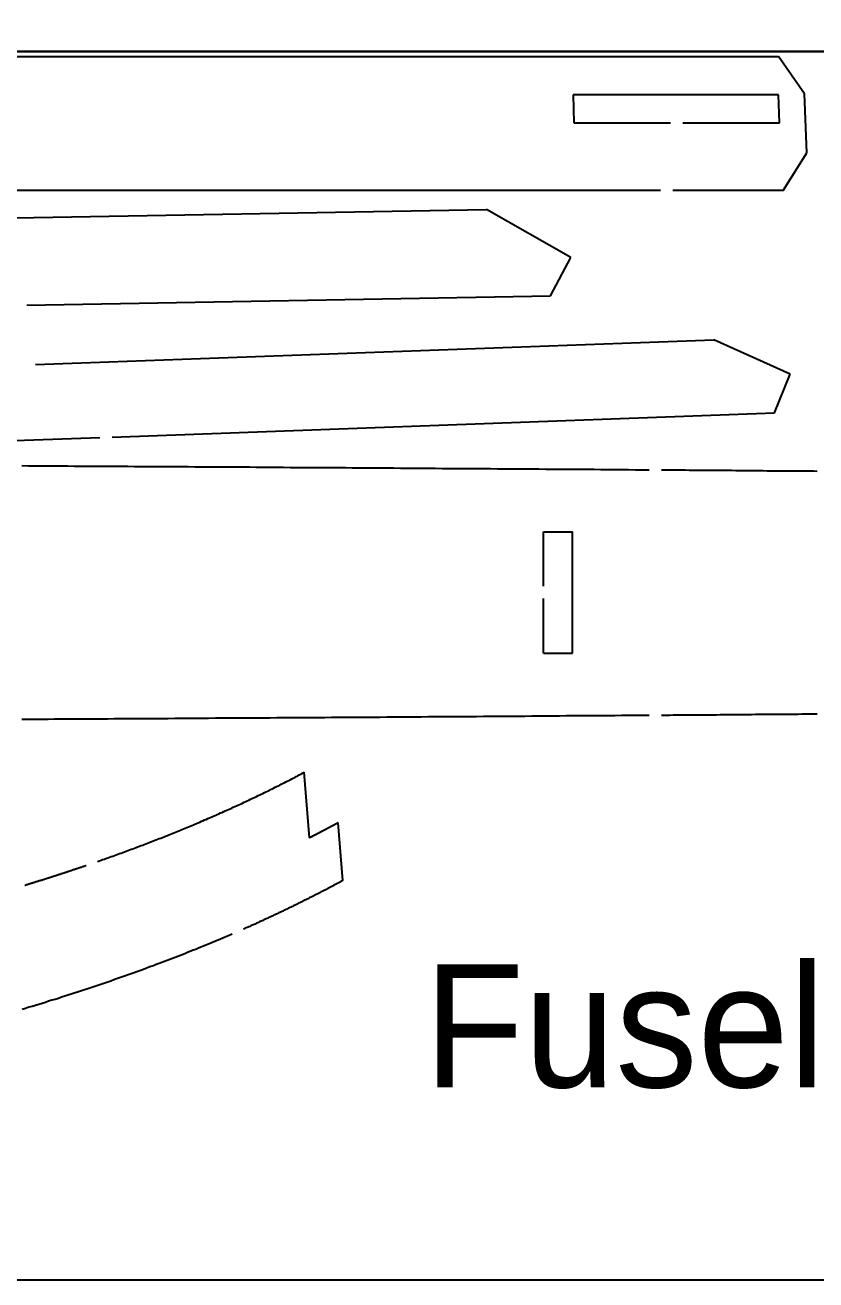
# Model space of a CAD drawing. Extents: x -513 to 387, y 75 to 375.
# Drawn here: x -147.3 to -82.9, y 75.3 to 177.4 of the extents above; entities that cross this region are included whole.
import ezdxf

# ---------------------------------------------------------------- set-up
doc = ezdxf.new("R2010")
doc.units = 0
doc.layers.get('0').update_dxf_attribs({"linetype": 'CONTINUOUS'})
doc.layers.add('CADRE', color=1, linetype='CONTINUOUS')

msp = doc.modelspace()

# ---------------------------------------------------------------- linework, layer by layer
for p, q in [((-160.87, 174.83), (-85.98, 174.83)), ((-83.85, 171.79), (-85.98, 174.83)), ((-102.69, 171.71), (-102.63, 169.44)), ((-85.96, 171.71), (-102.69, 171.71)), ((-85.88, 169.44), (-85.96, 171.71)), ((-83.67, 166.99), (-83.85, 171.79)), ((-102.63, 169.44), (-94.76, 169.44)), ((-93.76, 169.44), (-85.88, 169.44)), ((-85.59, 163.94), (-83.67, 166.99)), ((-95.59, 163.94), (-171.26, 163.94)), ((-85.59, 163.94), (-94.59, 163.94)), ((-151.14, 161.66), (-109.75, 162.4)), ((-102.9, 158.48), (-109.75, 162.4)), ((-104.53, 155.37), (-102.9, 158.48)), ((-147.2, 154.61), (-104.53, 155.37)), ((-146.48, 149.76), (-91.24, 151.79)), ((-85.02, 148.99), (-91.24, 151.79)), ((-86.3, 145.85), (-85.02, 148.99)), ((-140.24, 143.87), (-86.3, 145.85)), ((-150.24, 143.5), (-141.24, 143.83)), ((-105.11, 136.16), (-102.74, 136.16)), ((-105.11, 131.72), (-105.11, 136.16)), ((-102.74, 126.28), (-102.74, 136.16)), ((-105.11, 126.28), (-105.11, 130.72)), ((-105.11, 126.28), (-102.74, 126.28)), ((-124.18, 111.24), (-124.62, 116.58)), ((-121.46, 107.77), (-121.85, 112.47))]:
    msp.add_line(p, q)
for points in [[(-147.59, 141.54, 0), (-147.06, 141.53, 0), (-146.53, 141.53, 0), (-146, 141.53, 0), (-145.46, 141.53, 0), (-144.93, 141.52, 0), (-144.39, 141.52, 0), (-143.85, 141.52, 0), (-143.31, 141.51, 0), (-142.77, 141.51, 0), (-142.24, 141.51, 0), (-141.69, 141.5, 0), (-141.15, 141.5, 0), (-140.61, 141.5, 0), (-140.07, 141.49, 0), (-139.52, 141.49, 0), (-138.98, 141.49, 0), (-138.44, 141.48, 0), (-137.89, 141.48, 0), (-137.34, 141.48, 0), (-136.79, 141.47, 0), (-136.25, 141.47, 0), (-135.7, 141.47, 0), (-135.15, 141.46, 0), (-134.6, 141.46, 0), (-134.05, 141.46, 0), (-133.5, 141.45, 0), (-132.95, 141.45, 0), (-132.39, 141.44, 0), (-131.84, 141.44, 0), (-131.29, 141.44, 0), (-130.73, 141.44, 0), (-130.18, 141.43, 0), (-129.62, 141.43, 0), (-129.07, 141.43, 0), (-128.51, 141.42, 0), (-127.96, 141.42, 0), (-127.4, 141.41, 0), (-126.84, 141.41, 0), (-126.29, 141.41, 0), (-125.73, 141.4, 0), (-125.17, 141.4, 0), (-124.61, 141.4, 0), (-124.05, 141.39, 0), (-123.49, 141.39, 0), (-122.93, 141.38, 0), (-122.37, 141.38, 0), (-121.81, 141.38, 0), (-121.25, 141.38, 0), (-120.69, 141.37, 0), (-120.13, 141.37, 0), (-119.57, 141.36, 0), (-119.01, 141.36, 0), (-118.44, 141.36, 0), (-117.88, 141.35, 0), (-117.32, 141.35, 0), (-116.76, 141.34, 0), (-116.19, 141.34, 0), (-115.63, 141.34, 0), (-115.07, 141.33, 0), (-114.5, 141.33, 0), (-113.94, 141.33, 0), (-113.38, 141.32, 0), (-112.82, 141.32, 0), (-112.25, 141.31, 0), (-111.69, 141.31, 0), (-111.12, 141.31, 0), (-110.56, 141.3, 0), (-110, 141.3, 0), (-109.43, 141.3, 0), (-108.87, 141.29, 0), (-108.31, 141.29, 0), (-107.74, 141.28, 0), (-107.18, 141.28, 0), (-106.62, 141.28, 0), (-106.05, 141.27, 0), (-105.49, 141.27, 0), (-104.93, 141.26, 0), (-104.36, 141.26, 0), (-103.8, 141.26, 0), (-103.24, 141.25, 0), (-102.68, 141.25, 0), (-102.11, 141.25, 0), (-101.55, 141.24, 0), (-100.99, 141.24, 0), (-100.43, 141.23, 0), (-99.87, 141.23, 0), (-99.31, 141.23, 0), (-98.75, 141.22, 0), (-98.18, 141.22, 0), (-97.62, 141.21, 0), (-97.06, 141.21, 0), (-96.5, 141.21, 0)], [(-95.5, 141.2, 0), (-95.18, 141.2, 0), (-94.86, 141.19, 0), (-94.54, 141.19, 0), (-94.22, 141.19, 0), (-93.9, 141.19, 0), (-93.58, 141.19, 0), (-93.26, 141.18, 0), (-92.94, 141.18, 0), (-92.63, 141.18, 0), (-92.31, 141.18, 0), (-91.99, 141.17, 0), (-91.67, 141.17, 0), (-91.35, 141.17, 0), (-91.03, 141.17, 0), (-90.71, 141.16, 0), (-90.39, 141.16, 0), (-90.08, 141.16, 0), (-89.76, 141.16, 0), (-89.44, 141.15, 0), (-89.12, 141.15, 0), (-88.8, 141.15, 0), (-88.49, 141.15, 0), (-88.17, 141.15, 0), (-87.85, 141.14, 0), (-87.54, 141.14, 0), (-87.22, 141.14, 0), (-86.9, 141.13, 0), (-86.59, 141.13, 0), (-86.27, 141.13, 0), (-85.95, 141.13, 0), (-85.64, 141.13, 0), (-85.32, 141.12, 0), (-85.01, 141.12, 0), (-84.69, 141.12, 0), (-84.38, 141.12, 0), (-84.06, 141.11, 0), (-83.75, 141.11, 0), (-83.43, 141.11, 0), (-83.12, 141.11, 0), (-82.81, 141.1, 0)], [(-147.59, 120.9, 0), (-147.06, 120.9, 0), (-146.53, 120.91, 0), (-146, 120.91, 0), (-145.46, 120.91, 0), (-144.93, 120.92, 0), (-144.39, 120.92, 0), (-143.85, 120.92, 0), (-143.31, 120.93, 0), (-142.77, 120.93, 0), (-142.24, 120.93, 0), (-141.69, 120.94, 0), (-141.15, 120.94, 0), (-140.61, 120.94, 0), (-140.07, 120.95, 0), (-139.52, 120.95, 0), (-138.98, 120.95, 0), (-138.44, 120.95, 0), (-137.89, 120.96, 0), (-137.34, 120.96, 0), (-136.79, 120.97, 0), (-136.25, 120.97, 0), (-135.7, 120.97, 0), (-135.15, 120.98, 0), (-134.6, 120.98, 0), (-134.05, 120.98, 0), (-133.5, 120.99, 0), (-132.95, 120.99, 0), (-132.39, 120.99, 0), (-131.84, 121, 0), (-131.29, 121, 0), (-130.73, 121, 0), (-130.18, 121.01, 0), (-129.62, 121.01, 0), (-129.07, 121.01, 0), (-128.51, 121.02, 0), (-127.96, 121.02, 0), (-127.4, 121.02, 0), (-126.84, 121.03, 0), (-126.29, 121.03, 0), (-125.73, 121.03, 0), (-125.17, 121.04, 0), (-124.61, 121.04, 0), (-124.05, 121.05, 0), (-123.49, 121.05, 0), (-122.93, 121.05, 0), (-122.37, 121.06, 0), (-121.81, 121.06, 0), (-121.25, 121.06, 0), (-120.69, 121.07, 0), (-120.13, 121.07, 0), (-119.57, 121.08, 0), (-119.01, 121.08, 0), (-118.44, 121.08, 0), (-117.88, 121.09, 0), (-117.32, 121.09, 0), (-116.76, 121.09, 0), (-116.19, 121.1, 0), (-115.63, 121.1, 0), (-115.07, 121.1, 0), (-114.5, 121.11, 0), (-113.94, 121.11, 0), (-113.38, 121.11, 0), (-112.82, 121.12, 0), (-112.25, 121.12, 0), (-111.69, 121.13, 0), (-111.12, 121.13, 0), (-110.56, 121.13, 0), (-110, 121.14, 0), (-109.43, 121.14, 0), (-108.87, 121.15, 0), (-108.31, 121.15, 0), (-107.74, 121.15, 0), (-107.18, 121.16, 0), (-106.62, 121.16, 0), (-106.05, 121.17, 0), (-105.49, 121.17, 0), (-104.93, 121.17, 0), (-104.36, 121.18, 0), (-103.8, 121.18, 0), (-103.24, 121.19, 0), (-102.68, 121.19, 0), (-102.11, 121.19, 0), (-101.55, 121.2, 0), (-100.99, 121.2, 0), (-100.43, 121.2, 0), (-99.87, 121.21, 0), (-99.31, 121.21, 0), (-98.75, 121.22, 0), (-98.18, 121.22, 0), (-97.62, 121.22, 0), (-97.06, 121.23, 0), (-96.5, 121.23, 0)], [(-95.5, 121.24, 0), (-95.18, 121.24, 0), (-94.86, 121.24, 0), (-94.54, 121.25, 0), (-94.22, 121.25, 0), (-93.9, 121.25, 0), (-93.58, 121.25, 0), (-93.26, 121.26, 0), (-92.94, 121.26, 0), (-92.63, 121.26, 0), (-92.31, 121.26, 0), (-91.99, 121.27, 0), (-91.67, 121.27, 0), (-91.35, 121.27, 0), (-91.03, 121.27, 0), (-90.71, 121.28, 0), (-90.39, 121.28, 0), (-90.08, 121.28, 0), (-89.76, 121.28, 0), (-89.44, 121.28, 0), (-89.12, 121.29, 0), (-88.8, 121.29, 0), (-88.49, 121.29, 0), (-88.17, 121.29, 0), (-87.85, 121.3, 0), (-87.54, 121.3, 0), (-87.22, 121.3, 0), (-86.9, 121.3, 0), (-86.59, 121.31, 0), (-86.27, 121.31, 0), (-85.95, 121.31, 0), (-85.64, 121.31, 0), (-85.32, 121.31, 0), (-85.01, 121.32, 0), (-84.69, 121.32, 0), (-84.38, 121.32, 0), (-84.06, 121.33, 0), (-83.75, 121.33, 0), (-83.43, 121.33, 0), (-83.12, 121.33, 0), (-82.81, 121.33, 0)], [(-124.89, 116.43, 0), (-124.89, 116.43, 0), (-124.88, 116.43, 0), (-124.88, 116.44, 0), (-124.88, 116.44, 0), (-124.88, 116.44, 0), (-124.88, 116.44, 0), (-124.87, 116.44, 0), (-124.87, 116.44, 0), (-124.87, 116.44, 0), (-124.87, 116.44, 0), (-124.86, 116.44, 0), (-124.86, 116.44, 0), (-124.86, 116.45, 0), (-124.86, 116.45, 0), (-124.86, 116.45, 0), (-124.85, 116.45, 0), (-124.85, 116.45, 0), (-124.85, 116.45, 0), (-124.85, 116.45, 0), (-124.85, 116.45, 0), (-124.84, 116.45, 0), (-124.84, 116.46, 0), (-124.84, 116.46, 0), (-124.84, 116.46, 0), (-124.83, 116.46, 0), (-124.83, 116.46, 0), (-124.83, 116.46, 0), (-124.83, 116.46, 0), (-124.83, 116.46, 0), (-124.82, 116.47, 0), (-124.82, 116.47, 0), (-124.82, 116.47, 0), (-124.82, 116.47, 0), (-124.82, 116.47, 0), (-124.81, 116.47, 0), (-124.81, 116.47, 0), (-124.81, 116.47, 0), (-124.81, 116.47, 0), (-124.81, 116.47, 0), (-124.8, 116.48, 0), (-124.8, 116.48, 0), (-124.8, 116.48, 0), (-124.8, 116.48, 0), (-124.8, 116.48, 0), (-124.79, 116.48, 0), (-124.79, 116.48, 0), (-124.79, 116.48, 0), (-124.79, 116.49, 0), (-124.78, 116.49, 0), (-124.78, 116.49, 0), (-124.78, 116.49, 0), (-124.78, 116.49, 0), (-124.78, 116.49, 0), (-124.77, 116.49, 0), (-124.77, 116.49, 0), (-124.77, 116.5, 0), (-124.77, 116.5, 0), (-124.77, 116.5, 0), (-124.76, 116.5, 0), (-124.76, 116.5, 0), (-124.76, 116.5, 0), (-124.76, 116.5, 0), (-124.75, 116.5, 0), (-124.75, 116.5, 0), (-124.75, 116.5, 0), (-124.75, 116.51, 0), (-124.75, 116.51, 0), (-124.74, 116.51, 0), (-124.74, 116.51, 0), (-124.74, 116.51, 0), (-124.74, 116.51, 0), (-124.73, 116.51, 0), (-124.73, 116.51, 0), (-124.73, 116.52, 0), (-124.73, 116.52, 0), (-124.73, 116.52, 0), (-124.72, 116.52, 0), (-124.72, 116.52, 0), (-124.72, 116.52, 0), (-124.72, 116.52, 0), (-124.72, 116.52, 0), (-124.71, 116.52, 0), (-124.71, 116.53, 0), (-124.71, 116.53, 0), (-124.71, 116.53, 0), (-124.7, 116.53, 0), (-124.7, 116.53, 0), (-124.7, 116.53, 0), (-124.7, 116.53, 0), (-124.7, 116.53, 0), (-124.69, 116.53, 0), (-124.69, 116.54, 0), (-124.69, 116.54, 0), (-124.69, 116.54, 0), (-124.69, 116.54, 0), (-124.68, 116.54, 0), (-124.68, 116.54, 0), (-124.68, 116.54, 0), (-124.68, 116.54, 0), (-124.67, 116.55, 0), (-124.67, 116.55, 0), (-124.67, 116.55, 0), (-124.67, 116.55, 0), (-124.67, 116.55, 0), (-124.67, 116.55, 0), (-124.66, 116.55, 0), (-124.66, 116.55, 0), (-124.66, 116.55, 0), (-124.66, 116.56, 0), (-124.65, 116.56, 0), (-124.65, 116.56, 0), (-124.65, 116.56, 0), (-124.65, 116.56, 0), (-124.64, 116.56, 0), (-124.64, 116.56, 0), (-124.64, 116.56, 0), (-124.64, 116.56, 0), (-124.64, 116.56, 0), (-124.64, 116.57, 0), (-124.63, 116.57, 0), (-124.63, 116.57, 0), (-124.63, 116.57, 0), (-124.63, 116.57, 0), (-124.62, 116.57, 0), (-124.62, 116.57, 0), (-124.62, 116.58, 0), (-124.62, 116.58, 0)], [(-141.43, 109.33, 0), (-141.29, 109.38, 0), (-141.15, 109.42, 0), (-141.02, 109.47, 0), (-140.88, 109.52, 0), (-140.75, 109.57, 0), (-140.61, 109.62, 0), (-140.47, 109.67, 0), (-140.34, 109.72, 0), (-140.2, 109.76, 0), (-140.06, 109.81, 0), (-139.93, 109.86, 0), (-139.79, 109.91, 0), (-139.66, 109.96, 0), (-139.52, 110.01, 0), (-139.38, 110.06, 0), (-139.25, 110.11, 0), (-139.11, 110.16, 0), (-138.98, 110.21, 0), (-138.84, 110.26, 0), (-138.71, 110.31, 0), (-138.57, 110.36, 0), (-138.44, 110.41, 0), (-138.3, 110.46, 0), (-138.17, 110.51, 0), (-138.03, 110.56, 0), (-137.9, 110.61, 0), (-137.76, 110.66, 0), (-137.63, 110.71, 0), (-137.49, 110.77, 0), (-137.36, 110.82, 0), (-137.22, 110.87, 0), (-137.09, 110.92, 0), (-136.96, 110.97, 0), (-136.82, 111.02, 0), (-136.69, 111.08, 0), (-136.55, 111.13, 0), (-136.42, 111.18, 0), (-136.29, 111.23, 0), (-136.15, 111.28, 0), (-136.02, 111.34, 0), (-135.89, 111.39, 0), (-135.75, 111.44, 0), (-135.62, 111.5, 0), (-135.49, 111.55, 0), (-135.35, 111.6, 0), (-135.22, 111.66, 0), (-135.09, 111.71, 0), (-134.96, 111.77, 0), (-134.82, 111.82, 0), (-134.69, 111.87, 0), (-134.56, 111.93, 0), (-134.43, 111.98, 0), (-134.29, 112.04, 0), (-134.16, 112.09, 0), (-134.03, 112.14, 0), (-133.9, 112.2, 0), (-133.77, 112.25, 0), (-133.63, 112.31, 0), (-133.5, 112.36, 0), (-133.37, 112.42, 0), (-133.24, 112.48, 0), (-133.11, 112.53, 0), (-132.98, 112.59, 0), (-132.85, 112.64, 0), (-132.72, 112.7, 0), (-132.59, 112.75, 0), (-132.46, 112.81, 0), (-132.33, 112.87, 0), (-132.19, 112.92, 0), (-132.06, 112.98, 0), (-131.94, 113.04, 0), (-131.81, 113.09, 0), (-131.68, 113.15, 0), (-131.55, 113.21, 0), (-131.42, 113.27, 0), (-131.29, 113.32, 0), (-131.16, 113.38, 0), (-131.03, 113.44, 0), (-130.9, 113.5, 0), (-130.77, 113.56, 0), (-130.64, 113.61, 0), (-130.51, 113.67, 0), (-130.39, 113.73, 0), (-130.26, 113.79, 0), (-130.13, 113.85, 0), (-130, 113.91, 0), (-129.87, 113.97, 0), (-129.75, 114.02, 0), (-129.62, 114.08, 0), (-129.49, 114.14, 0), (-129.36, 114.2, 0), (-129.24, 114.26, 0), (-129.11, 114.32, 0), (-128.98, 114.38, 0), (-128.86, 114.44, 0), (-128.73, 114.5, 0), (-128.6, 114.56, 0), (-128.48, 114.62, 0), (-128.35, 114.68, 0), (-128.22, 114.74, 0), (-128.1, 114.8, 0), (-127.97, 114.86, 0), (-127.85, 114.93, 0), (-127.72, 114.99, 0), (-127.6, 115.05, 0), (-127.47, 115.11, 0), (-127.35, 115.17, 0), (-127.22, 115.23, 0), (-127.1, 115.3, 0), (-126.97, 115.36, 0), (-126.85, 115.42, 0), (-126.73, 115.48, 0), (-126.6, 115.54, 0), (-126.48, 115.61, 0), (-126.36, 115.67, 0), (-126.23, 115.73, 0), (-126.11, 115.8, 0), (-125.99, 115.86, 0), (-125.86, 115.92, 0), (-125.74, 115.98, 0), (-125.62, 116.05, 0), (-125.5, 116.11, 0), (-125.38, 116.17, 0), (-125.25, 116.24, 0), (-125.13, 116.3, 0), (-125.01, 116.37, 0), (-124.89, 116.43, 0)], [(-121.85, 112.47, 0), (-121.86, 112.46, 0), (-121.87, 112.46, 0), (-121.88, 112.45, 0), (-121.89, 112.44, 0), (-121.91, 112.44, 0), (-121.92, 112.43, 0), (-121.93, 112.42, 0), (-121.94, 112.42, 0), (-121.95, 112.41, 0), (-121.97, 112.4, 0), (-121.98, 112.4, 0), (-121.99, 112.39, 0), (-122, 112.39, 0), (-122.01, 112.38, 0), (-122.03, 112.37, 0), (-122.04, 112.37, 0), (-122.05, 112.36, 0), (-122.06, 112.35, 0), (-122.07, 112.35, 0), (-122.08, 112.34, 0), (-122.1, 112.33, 0), (-122.11, 112.33, 0), (-122.12, 112.32, 0), (-122.13, 112.31, 0), (-122.14, 112.31, 0), (-122.16, 112.3, 0), (-122.17, 112.3, 0), (-122.18, 112.29, 0), (-122.19, 112.28, 0), (-122.2, 112.28, 0), (-122.21, 112.27, 0), (-122.23, 112.26, 0), (-122.24, 112.26, 0), (-122.25, 112.25, 0), (-122.26, 112.25, 0), (-122.27, 112.24, 0), (-122.28, 112.23, 0), (-122.3, 112.23, 0), (-122.31, 112.22, 0), (-122.32, 112.21, 0), (-122.33, 112.21, 0), (-122.34, 112.2, 0), (-122.36, 112.19, 0), (-122.37, 112.19, 0), (-122.38, 112.18, 0), (-122.39, 112.18, 0), (-122.4, 112.17, 0), (-122.42, 112.16, 0), (-122.43, 112.16, 0), (-122.44, 112.15, 0), (-122.45, 112.14, 0), (-122.46, 112.14, 0), (-122.47, 112.13, 0), (-122.48, 112.13, 0), (-122.5, 112.12, 0), (-122.51, 112.11, 0), (-122.52, 112.11, 0), (-122.53, 112.1, 0), (-122.54, 112.09, 0), (-122.56, 112.09, 0), (-122.57, 112.08, 0), (-122.58, 112.08, 0), (-122.59, 112.07, 0), (-122.6, 112.06, 0), (-122.61, 112.06, 0), (-122.63, 112.05, 0), (-122.64, 112.05, 0), (-122.65, 112.04, 0), (-122.66, 112.03, 0), (-122.67, 112.03, 0), (-122.69, 112.02, 0), (-122.7, 112.01, 0), (-122.71, 112.01, 0), (-122.72, 112, 0), (-122.73, 112, 0), (-122.74, 111.99, 0), (-122.75, 111.98, 0), (-122.77, 111.98, 0), (-122.78, 111.97, 0), (-122.79, 111.96, 0), (-122.8, 111.96, 0), (-122.81, 111.95, 0), (-122.83, 111.95, 0), (-122.84, 111.94, 0), (-122.85, 111.93, 0), (-122.86, 111.93, 0), (-122.87, 111.92, 0), (-122.88, 111.92, 0), (-122.89, 111.91, 0), (-122.91, 111.9, 0), (-122.92, 111.9, 0), (-122.93, 111.89, 0), (-122.94, 111.89, 0), (-122.95, 111.88, 0), (-122.96, 111.87, 0), (-122.98, 111.87, 0), (-122.99, 111.86, 0), (-123, 111.85, 0), (-123.01, 111.85, 0), (-123.02, 111.84, 0), (-123.03, 111.84, 0), (-123.05, 111.83, 0), (-123.06, 111.82, 0), (-123.07, 111.82, 0), (-123.08, 111.81, 0), (-123.09, 111.81, 0), (-123.1, 111.8, 0), (-123.11, 111.79, 0), (-123.13, 111.79, 0), (-123.14, 111.78, 0), (-123.15, 111.78, 0), (-123.16, 111.77, 0), (-123.17, 111.76, 0), (-123.18, 111.76, 0), (-123.19, 111.75, 0), (-123.21, 111.75, 0), (-123.22, 111.74, 0), (-123.23, 111.73, 0), (-123.24, 111.73, 0), (-123.25, 111.72, 0), (-123.27, 111.72, 0), (-123.28, 111.71, 0), (-123.29, 111.7, 0), (-123.3, 111.7, 0), (-123.31, 111.69, 0), (-123.32, 111.69, 0), (-123.33, 111.68, 0)], [(-123.33, 111.68, 0), (-123.34, 111.68, 0), (-123.34, 111.67, 0), (-123.34, 111.67, 0), (-123.35, 111.67, 0), (-123.35, 111.67, 0), (-123.36, 111.67, 0), (-123.36, 111.67, 0), (-123.36, 111.66, 0), (-123.37, 111.66, 0), (-123.37, 111.66, 0), (-123.38, 111.66, 0), (-123.38, 111.66, 0), (-123.38, 111.65, 0), (-123.39, 111.65, 0), (-123.39, 111.65, 0), (-123.39, 111.65, 0), (-123.4, 111.65, 0), (-123.4, 111.64, 0), (-123.41, 111.64, 0), (-123.41, 111.64, 0), (-123.41, 111.64, 0), (-123.42, 111.64, 0), (-123.42, 111.63, 0), (-123.42, 111.63, 0), (-123.43, 111.63, 0), (-123.43, 111.63, 0), (-123.44, 111.63, 0), (-123.44, 111.62, 0), (-123.44, 111.62, 0), (-123.45, 111.62, 0), (-123.45, 111.62, 0), (-123.45, 111.62, 0), (-123.46, 111.61, 0), (-123.46, 111.61, 0), (-123.47, 111.61, 0), (-123.47, 111.61, 0), (-123.47, 111.61, 0), (-123.48, 111.6, 0), (-123.48, 111.6, 0), (-123.48, 111.6, 0), (-123.49, 111.6, 0), (-123.49, 111.6, 0), (-123.5, 111.59, 0), (-123.5, 111.59, 0), (-123.5, 111.59, 0), (-123.51, 111.59, 0), (-123.51, 111.59, 0), (-123.52, 111.58, 0), (-123.52, 111.58, 0), (-123.52, 111.58, 0), (-123.53, 111.58, 0), (-123.53, 111.58, 0), (-123.53, 111.58, 0), (-123.54, 111.57, 0), (-123.54, 111.57, 0), (-123.55, 111.57, 0), (-123.55, 111.57, 0), (-123.55, 111.56, 0), (-123.56, 111.56, 0), (-123.56, 111.56, 0), (-123.56, 111.56, 0), (-123.57, 111.56, 0), (-123.57, 111.56, 0), (-123.58, 111.55, 0), (-123.58, 111.55, 0), (-123.58, 111.55, 0), (-123.59, 111.55, 0), (-123.59, 111.55, 0), (-123.59, 111.54, 0), (-123.6, 111.54, 0), (-123.6, 111.54, 0), (-123.61, 111.54, 0), (-123.61, 111.54, 0), (-123.61, 111.53, 0), (-123.62, 111.53, 0), (-123.62, 111.53, 0), (-123.63, 111.53, 0), (-123.63, 111.53, 0), (-123.63, 111.52, 0), (-123.64, 111.52, 0), (-123.64, 111.52, 0), (-123.64, 111.52, 0), (-123.65, 111.52, 0), (-123.65, 111.51, 0), (-123.66, 111.51, 0), (-123.66, 111.51, 0), (-123.66, 111.51, 0), (-123.67, 111.51, 0), (-123.67, 111.5, 0), (-123.67, 111.5, 0), (-123.68, 111.5, 0), (-123.68, 111.5, 0), (-123.69, 111.5, 0), (-123.69, 111.49, 0), (-123.69, 111.49, 0), (-123.7, 111.49, 0), (-123.7, 111.49, 0), (-123.71, 111.49, 0), (-123.71, 111.48, 0), (-123.71, 111.48, 0), (-123.72, 111.48, 0), (-123.72, 111.48, 0), (-123.72, 111.48, 0), (-123.73, 111.47, 0), (-123.73, 111.47, 0), (-123.74, 111.47, 0), (-123.74, 111.47, 0), (-123.74, 111.47, 0), (-123.75, 111.47, 0), (-123.75, 111.46, 0), (-123.75, 111.46, 0), (-123.76, 111.46, 0), (-123.76, 111.46, 0), (-123.77, 111.45, 0), (-123.77, 111.45, 0), (-123.77, 111.45, 0), (-123.78, 111.45, 0), (-123.78, 111.45, 0), (-123.79, 111.45, 0), (-123.79, 111.44, 0), (-123.79, 111.44, 0), (-123.8, 111.44, 0), (-123.8, 111.44, 0), (-123.81, 111.44, 0), (-123.81, 111.43, 0), (-123.81, 111.43, 0), (-123.82, 111.43, 0), (-123.82, 111.43, 0), (-123.82, 111.43, 0), (-123.83, 111.42, 0), (-123.83, 111.42, 0), (-123.83, 111.42, 0), (-123.84, 111.42, 0), (-123.84, 111.42, 0), (-123.85, 111.41, 0), (-123.85, 111.41, 0), (-123.85, 111.41, 0), (-123.86, 111.41, 0), (-123.86, 111.41, 0), (-123.87, 111.41, 0), (-123.87, 111.4, 0), (-123.87, 111.4, 0), (-123.88, 111.4, 0), (-123.88, 111.4, 0), (-123.89, 111.39, 0), (-123.89, 111.39, 0), (-123.89, 111.39, 0), (-123.9, 111.39, 0), (-123.9, 111.39, 0), (-123.9, 111.39, 0), (-123.91, 111.38, 0), (-123.91, 111.38, 0), (-123.92, 111.38, 0), (-123.92, 111.38, 0), (-123.92, 111.38, 0), (-123.93, 111.37, 0), (-123.93, 111.37, 0), (-123.93, 111.37, 0), (-123.94, 111.37, 0), (-123.94, 111.36, 0), (-123.95, 111.36, 0), (-123.95, 111.36, 0), (-123.95, 111.36, 0), (-123.96, 111.36, 0), (-123.96, 111.36, 0), (-123.97, 111.35, 0), (-123.97, 111.35, 0), (-123.97, 111.35, 0), (-123.98, 111.35, 0), (-123.98, 111.35, 0), (-123.98, 111.34, 0), (-123.99, 111.34, 0), (-123.99, 111.34, 0), (-124, 111.34, 0), (-124, 111.34, 0), (-124, 111.33, 0), (-124.01, 111.33, 0), (-124.01, 111.33, 0), (-124.01, 111.33, 0), (-124.02, 111.33, 0), (-124.02, 111.33, 0), (-124.03, 111.32, 0), (-124.03, 111.32, 0), (-124.03, 111.32, 0), (-124.04, 111.32, 0), (-124.04, 111.31, 0), (-124.05, 111.31, 0), (-124.05, 111.31, 0), (-124.05, 111.31, 0), (-124.06, 111.31, 0), (-124.06, 111.31, 0), (-124.06, 111.3, 0), (-124.07, 111.3, 0), (-124.07, 111.3, 0), (-124.08, 111.3, 0), (-124.08, 111.3, 0), (-124.08, 111.29, 0), (-124.09, 111.29, 0), (-124.09, 111.29, 0), (-124.09, 111.29, 0), (-124.1, 111.29, 0), (-124.1, 111.28, 0), (-124.11, 111.28, 0), (-124.11, 111.28, 0), (-124.11, 111.28, 0), (-124.12, 111.28, 0), (-124.12, 111.27, 0), (-124.12, 111.27, 0), (-124.13, 111.27, 0), (-124.13, 111.27, 0), (-124.14, 111.27, 0), (-124.14, 111.26, 0), (-124.14, 111.26, 0), (-124.15, 111.26, 0), (-124.15, 111.26, 0), (-124.16, 111.26, 0), (-124.16, 111.25, 0), (-124.16, 111.25, 0), (-124.17, 111.25, 0), (-124.17, 111.25, 0), (-124.17, 111.25, 0), (-124.18, 111.25, 0), (-124.18, 111.24, 0)], [(-147.37, 107.39, 0), (-147.33, 107.4, 0), (-147.29, 107.42, 0), (-147.26, 107.43, 0), (-147.22, 107.44, 0), (-147.18, 107.45, 0), (-147.14, 107.46, 0), (-147.1, 107.47, 0), (-147.06, 107.49, 0), (-147.03, 107.5, 0), (-146.99, 107.51, 0), (-146.95, 107.52, 0), (-146.91, 107.53, 0), (-146.87, 107.55, 0), (-146.83, 107.56, 0), (-146.79, 107.57, 0), (-146.75, 107.58, 0), (-146.72, 107.59, 0), (-146.68, 107.61, 0), (-146.64, 107.62, 0), (-146.6, 107.63, 0), (-146.56, 107.64, 0), (-146.52, 107.65, 0), (-146.48, 107.67, 0), (-146.45, 107.68, 0), (-146.41, 107.69, 0), (-146.37, 107.7, 0), (-146.33, 107.71, 0), (-146.29, 107.72, 0), (-146.25, 107.74, 0), (-146.21, 107.75, 0), (-146.18, 107.76, 0), (-146.14, 107.77, 0), (-146.1, 107.78, 0), (-146.06, 107.8, 0), (-146.02, 107.81, 0), (-145.98, 107.82, 0), (-145.94, 107.83, 0), (-145.91, 107.84, 0), (-145.87, 107.86, 0), (-145.83, 107.87, 0), (-145.79, 107.88, 0), (-145.75, 107.89, 0), (-145.71, 107.91, 0), (-145.68, 107.92, 0), (-145.64, 107.93, 0), (-145.6, 107.94, 0), (-145.56, 107.95, 0), (-145.52, 107.97, 0), (-145.48, 107.98, 0), (-145.44, 107.99, 0), (-145.41, 108, 0), (-145.37, 108.02, 0), (-145.33, 108.03, 0), (-145.29, 108.04, 0), (-145.25, 108.05, 0), (-145.21, 108.06, 0), (-145.17, 108.08, 0), (-145.14, 108.09, 0), (-145.1, 108.1, 0), (-145.06, 108.11, 0), (-145.02, 108.13, 0), (-144.98, 108.14, 0), (-144.94, 108.15, 0), (-144.91, 108.16, 0), (-144.87, 108.18, 0), (-144.83, 108.19, 0), (-144.79, 108.2, 0), (-144.75, 108.21, 0), (-144.71, 108.23, 0), (-144.67, 108.24, 0), (-144.63, 108.25, 0), (-144.6, 108.26, 0), (-144.56, 108.28, 0), (-144.52, 108.29, 0), (-144.48, 108.3, 0), (-144.44, 108.31, 0), (-144.41, 108.33, 0), (-144.37, 108.34, 0), (-144.33, 108.35, 0), (-144.29, 108.36, 0), (-144.25, 108.38, 0), (-144.21, 108.39, 0), (-144.17, 108.4, 0), (-144.14, 108.41, 0), (-144.1, 108.43, 0), (-144.06, 108.44, 0), (-144.02, 108.45, 0), (-143.98, 108.46, 0), (-143.94, 108.48, 0), (-143.91, 108.49, 0), (-143.87, 108.5, 0), (-143.83, 108.52, 0), (-143.79, 108.53, 0), (-143.75, 108.54, 0), (-143.71, 108.55, 0), (-143.68, 108.57, 0), (-143.64, 108.58, 0), (-143.6, 108.59, 0), (-143.56, 108.6, 0), (-143.52, 108.62, 0), (-143.48, 108.63, 0), (-143.44, 108.64, 0), (-143.41, 108.66, 0), (-143.37, 108.67, 0), (-143.33, 108.68, 0), (-143.29, 108.69, 0), (-143.25, 108.71, 0), (-143.22, 108.72, 0), (-143.18, 108.73, 0), (-143.14, 108.75, 0), (-143.1, 108.76, 0), (-143.06, 108.77, 0), (-143.02, 108.78, 0), (-142.99, 108.8, 0), (-142.95, 108.81, 0), (-142.91, 108.82, 0), (-142.87, 108.83, 0), (-142.83, 108.85, 0), (-142.79, 108.86, 0), (-142.75, 108.87, 0), (-142.72, 108.89, 0), (-142.68, 108.9, 0), (-142.64, 108.91, 0), (-142.6, 108.92, 0), (-142.56, 108.94, 0), (-142.53, 108.95, 0), (-142.49, 108.96, 0), (-142.45, 108.98, 0), (-142.41, 108.99, 0), (-142.37, 109, 0)], [(-121.46, 107.77, 0), (-121.52, 107.74, 0), (-121.57, 107.71, 0), (-121.63, 107.68, 0), (-121.68, 107.65, 0), (-121.73, 107.62, 0), (-121.79, 107.59, 0), (-121.84, 107.56, 0), (-121.9, 107.53, 0), (-121.96, 107.5, 0), (-122.01, 107.47, 0), (-122.07, 107.44, 0), (-122.12, 107.41, 0), (-122.18, 107.38, 0), (-122.23, 107.35, 0), (-122.29, 107.32, 0), (-122.35, 107.29, 0), (-122.4, 107.26, 0), (-122.46, 107.23, 0), (-122.52, 107.2, 0), (-122.57, 107.17, 0), (-122.63, 107.14, 0), (-122.69, 107.11, 0), (-122.75, 107.08, 0), (-122.8, 107.05, 0), (-122.86, 107.02, 0), (-122.92, 106.99, 0), (-122.98, 106.96, 0), (-123.03, 106.93, 0), (-123.09, 106.9, 0), (-123.15, 106.87, 0), (-123.21, 106.84, 0), (-123.27, 106.81, 0), (-123.33, 106.78, 0), (-123.39, 106.75, 0), (-123.45, 106.72, 0), (-123.5, 106.69, 0), (-123.56, 106.66, 0), (-123.62, 106.63, 0), (-123.68, 106.6, 0), (-123.74, 106.57, 0), (-123.8, 106.54, 0), (-123.86, 106.51, 0), (-123.92, 106.48, 0), (-123.98, 106.44, 0), (-124.05, 106.42, 0), (-124.11, 106.38, 0), (-124.17, 106.35, 0), (-124.23, 106.32, 0), (-124.29, 106.29, 0), (-124.35, 106.26, 0), (-124.41, 106.23, 0), (-124.47, 106.2, 0), (-124.54, 106.17, 0), (-124.6, 106.14, 0), (-124.66, 106.11, 0), (-124.72, 106.08, 0), (-124.78, 106.04, 0), (-124.85, 106.01, 0), (-124.91, 105.98, 0), (-124.97, 105.95, 0), (-125.04, 105.92, 0), (-125.1, 105.89, 0), (-125.16, 105.86, 0), (-125.23, 105.83, 0), (-125.29, 105.79, 0), (-125.35, 105.76, 0), (-125.42, 105.73, 0), (-125.48, 105.7, 0), (-125.55, 105.67, 0), (-125.61, 105.64, 0), (-125.67, 105.61, 0), (-125.74, 105.58, 0), (-125.81, 105.54, 0), (-125.87, 105.51, 0), (-125.94, 105.48, 0), (-126, 105.45, 0), (-126.07, 105.42, 0), (-126.13, 105.39, 0), (-126.2, 105.35, 0), (-126.26, 105.32, 0), (-126.33, 105.29, 0), (-126.4, 105.26, 0), (-126.46, 105.23, 0), (-126.53, 105.2, 0), (-126.6, 105.16, 0), (-126.66, 105.13, 0), (-126.73, 105.1, 0), (-126.8, 105.07, 0), (-126.86, 105.04, 0), (-126.93, 105, 0), (-127, 104.97, 0), (-127.07, 104.94, 0), (-127.14, 104.91, 0), (-127.2, 104.88, 0), (-127.27, 104.84, 0), (-127.34, 104.81, 0), (-127.41, 104.78, 0), (-127.48, 104.75, 0), (-127.55, 104.72, 0), (-127.62, 104.69, 0), (-127.69, 104.65, 0), (-127.75, 104.62, 0), (-127.83, 104.59, 0), (-127.89, 104.56, 0), (-127.97, 104.53, 0), (-128.03, 104.49, 0), (-128.1, 104.46, 0), (-128.18, 104.43, 0), (-128.25, 104.4, 0), (-128.32, 104.36, 0), (-128.39, 104.33, 0), (-128.46, 104.3, 0), (-128.53, 104.27, 0), (-128.6, 104.23, 0), (-128.67, 104.2, 0), (-128.75, 104.17, 0), (-128.82, 104.14, 0), (-128.89, 104.11, 0), (-128.96, 104.07, 0), (-129.03, 104.04, 0), (-129.11, 104.01, 0), (-129.18, 103.98, 0), (-129.25, 103.94, 0), (-129.32, 103.91, 0), (-129.4, 103.88, 0), (-129.47, 103.85, 0), (-129.54, 103.81, 0)], [(-130.46, 103.41, 0), (-130.65, 103.33, 0), (-130.84, 103.25, 0), (-131.04, 103.17, 0), (-131.23, 103.08, 0), (-131.42, 103, 0), (-131.62, 102.92, 0), (-131.82, 102.84, 0), (-132.01, 102.75, 0), (-132.21, 102.67, 0), (-132.41, 102.59, 0), (-132.62, 102.51, 0), (-132.82, 102.42, 0), (-133.02, 102.34, 0), (-133.22, 102.26, 0), (-133.43, 102.17, 0), (-133.64, 102.09, 0), (-133.84, 102.01, 0), (-134.05, 101.93, 0), (-134.26, 101.84, 0), (-134.47, 101.76, 0), (-134.69, 101.68, 0), (-134.9, 101.59, 0), (-135.11, 101.51, 0), (-135.33, 101.43, 0), (-135.55, 101.34, 0), (-135.76, 101.26, 0), (-135.98, 101.18, 0), (-136.2, 101.09, 0), (-136.42, 101.01, 0), (-136.65, 100.93, 0), (-136.87, 100.84, 0), (-137.09, 100.76, 0), (-137.32, 100.68, 0), (-137.55, 100.59, 0), (-137.77, 100.51, 0), (-138, 100.42, 0), (-138.23, 100.34, 0), (-138.46, 100.26, 0), (-138.7, 100.17, 0), (-138.93, 100.09, 0), (-139.16, 100.01, 0), (-139.4, 99.93, 0), (-139.64, 99.84, 0), (-139.88, 99.76, 0), (-140.12, 99.68, 0), (-140.35, 99.59, 0), (-140.6, 99.51, 0), (-140.84, 99.43, 0), (-141.08, 99.34, 0), (-141.33, 99.26, 0), (-141.58, 99.18, 0), (-141.82, 99.09, 0), (-142.07, 99.01, 0), (-142.32, 98.93, 0), (-142.57, 98.84, 0), (-142.83, 98.76, 0), (-143.08, 98.68, 0), (-143.33, 98.6, 0), (-143.59, 98.51, 0), (-143.85, 98.43, 0), (-144.11, 98.35, 0), (-144.37, 98.27, 0), (-144.63, 98.18, 0), (-144.89, 98.1, 0), (-145.15, 98.02, 0), (-145.42, 97.94, 0), (-145.68, 97.85, 0), (-145.95, 97.77, 0), (-146.22, 97.69, 0), (-146.49, 97.61, 0), (-146.76, 97.53, 0), (-147.03, 97.45, 0), (-147.3, 97.36, 0), (-147.58, 97.28, 0)]]:
    msp.add_polyline3d(points)
at = {"layer": 'CADRE', "linetype": 'CONTINUOUS'}
for points in [[(-512.82, 175.26), (387.18, 175.26), (387.18, 275.26), (-512.82, 275.26)], [(-512.82, 75.26), (387.18, 75.26), (387.18, 175.26), (-512.82, 175.26)]]:
    msp.add_lwpolyline(points, close=True, dxfattribs=at)

# ---------------------------------------------------------------- texts
at = {"linetype": 'CONTINUOUS'}
msp.add_text('Fuselage 3', height=10, dxfattribs=at).set_placement((-114.86, 90.94))

doc.saveas('drawing.dxf')
